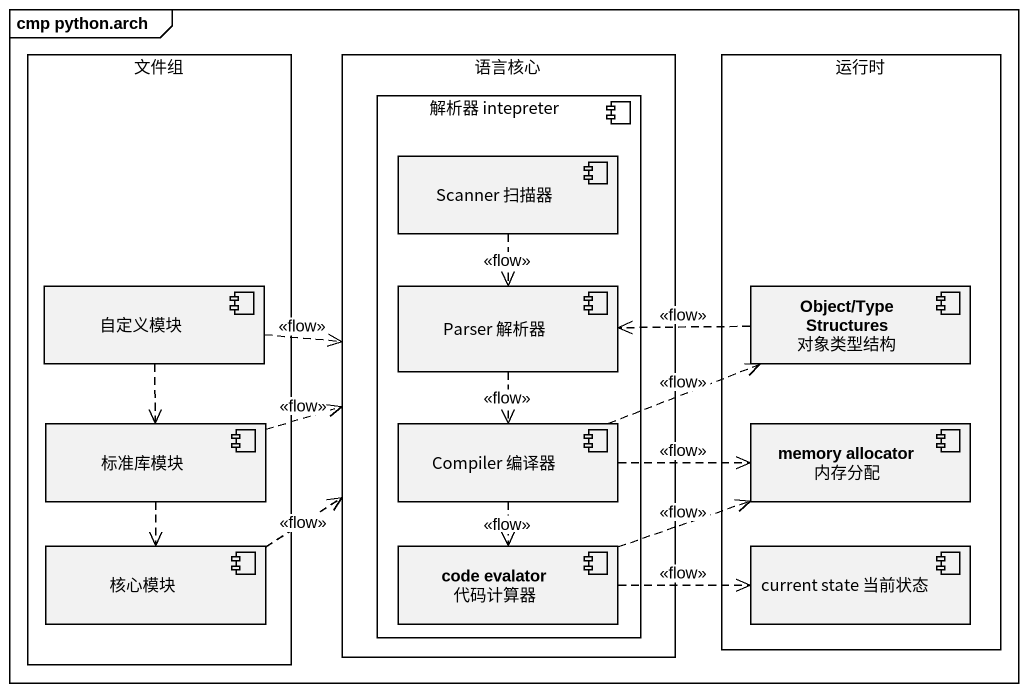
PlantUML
@startuml
mainframe cmp python.arch
rectangle 文件组 {
  component 自定义模块
  component 标准库模块
  component 核心模块
}
rectangle 语言核心 {
  component "解析器 intepreter" as 解析器_intepreter {
    component "Scanner 扫描器" as Scanner_扫描器
    component "Parser 解析器" as Parser_解析器
    component "Compiler 编译器" as Compiler_编译器
    component "code evalator 代码计算器" as code_evalator_代码计算器
  }
}
rectangle 运行时 {
  component "Object/Type Structures 对象类型结构" as Object_Type_Structures
  component "memory allocator 内存分配" as memory_allocator_内存分配
  component "current state 当前状态" as current_state_当前状态
}
Scanner_扫描器 ..> Parser_解析器 : <<flow>>
自定义模块 .right.> 语言核心 : <<flow>>
自定义模块 ..> 标准库模块
Parser_解析器 ..> Compiler_编译器 : <<flow>>
Object_Type_Structures .left.> Parser_解析器 : <<flow>>
标准库模块 .right.> 语言核心 : <<flow>>
标准库模块 ..> 核心模块
Compiler_编译器 .right.> Object_Type_Structures : <<flow>>
Compiler_编译器 .right.> memory_allocator_内存分配 : <<flow>>
Compiler_编译器 ..> code_evalator_代码计算器 : <<flow>>
核心模块 .up.> 语言核心 : <<flow>>
code_evalator_代码计算器 .right.> memory_allocator_内存分配 : <<flow>>
code_evalator_代码计算器 .right.> current_state_当前状态 : <<flow>>
@enduml
